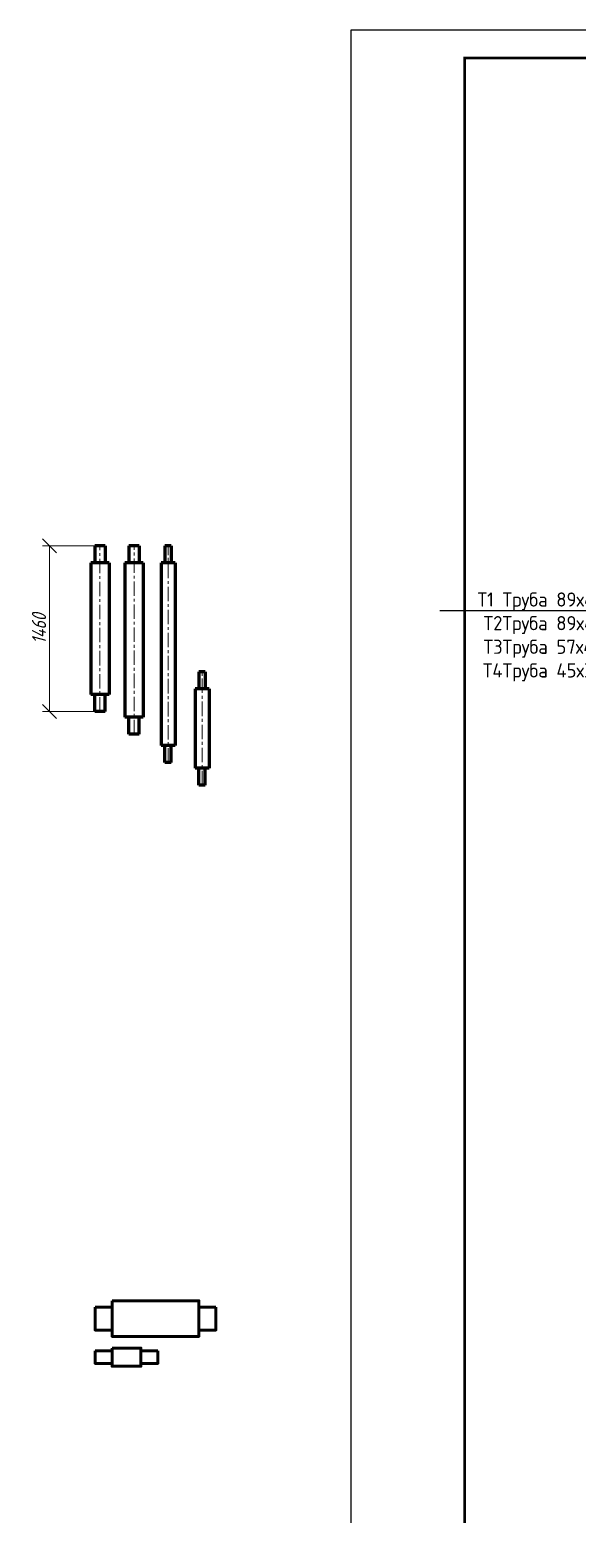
# Model space of a CAD drawing. Header units: metres. Extents: x 1981 to 7362, y 1229 to 3678.
# Drawn here: x 2866.1 to 2962.5, y 3089.6 to 3351.4 of the extents above; entities that cross this region are included whole.
import ezdxf
from ezdxf import colors
from ezdxf.entities.mleader import LeaderData, LeaderLine
from ezdxf.enums import TextEntityAlignment as Align
from ezdxf.math import Vec2, Vec3

# ---------------------------------------------------------------- set-up
doc = ezdxf.new("R2010")
doc.units = ezdxf.units.M
doc.linetypes.add('осевая', pattern=[50.8, 31.75, -6.35, 6.35, -6.35])
doc.layers.add('Форматы', color=7, linetype='Continuous')
doc.styles.add('GOST', font='GOST.shx', dxfattribs={"oblique": 15})
doc.styles.add('GOST-2.304_Type-B', font='GOST Common.ttf')
doc.styles.get("Standard").update_dxf_attribs({"font": 'GOST Common.ttf'})
doc.dimstyles.new('М 1 к 50', dxfattribs={"dimtxt": 2.5, "dimasz": 2.5, "dimexe": 1.25, "dimexo": 0, "dimgap": 0.6, "dimtad": 1, "dimdec": 0, "dimlfac": 50, "dimdsep": 46, "dimtxsty": 'GOST', "dimblk": 'OBLIQUE', "dimcen": 0, "dimclrd": 256, "dimclre": 256, "dimclrt": 256, "dimazin": 0, "dimtfac": 1, "dimtdec": 0, "dimtmove": 0, "dimatfit": 1, "dimldrblk": 'NONE', "dimfxl": 1.25, "dimlwd": 20, "dimlwe": 20, "dimarcsym": 1})

# ---------------------------------------------------------------- blocks, each defined once
blk = doc.blocks.new('*U182')
at = {"color": 3, "linetype": 'ByBlock', "lineweight": 60}
for p, q in [((-1460, 44.5), (-1460, -44.5)), ((-1460, 44.5), (-1310, 44.5)), ((-1310, 80), (-1310, -80)), ((-1310, 80), (-150, 80)), ((-150, 80), (-150, -80)), ((0, 44.5), (-150, 44.5)), ((0, 44.5), (0, -44.5)), ((-1460, -44.5), (-1310, -44.5)), ((-1310, -80), (-150, -80)), ((0, -44.5), (-150, -44.5))]:
    blk.add_line(p, q, dxfattribs=at)
at = {"color": 6, "linetype": 'осевая', "lineweight": 20, "ltscale": 4}
blk.add_line((0, 0), (-1460, 0), dxfattribs=at)
blk = doc.blocks.new('_Oblique')
at = {"color": 0, "linetype": 'ByBlock', "lineweight": -2}
blk.add_line((-0.5, -0.5), (0.5, 0.5), dxfattribs=at)
blk = doc.blocks.new('*D184')
at = {"lineweight": 20, "transparency": 16777216}
for p, q in [((2878.45, 3260.4), (2868.32, 3260.4)), ((2869.57, 3260.4), (2869.57, 3231.2)), ((2878.45, 3231.2), (2868.32, 3231.2))]:
    blk.add_line(p, q, dxfattribs=at)
at = {"layer": 'Defpoints', "color": 0, "lineweight": 50, "transparency": 16777216}
for p in [(2878.45, 3260.4), (2869.57, 3231.2), (2878.45, 3231.2)]:
    blk.add_point(p, dxfattribs=at)
at = {"lineweight": 20, "transparency": 16777216, "xscale": 2.5, "yscale": 2.5, "zscale": 2.5}
for p, rotation in [((2869.57, 3260.4), 90), ((2869.57, 3231.2), 270)]:
    blk.add_blockref('_Oblique', p, dxfattribs=dict(at, rotation=rotation))
at = {"lineweight": 50, "transparency": 16777216, "insert": (2867.72, 3245.8), "char_height": 2.5, "attachment_point": 5, "rotation": 90, "style": 'GOST', "bg_fill": 3, "box_fill_scale": 1.1, "bg_fill_color": 256, "bg_fill_true_color": 13158600, "bg_fill_transparency": 0}
blk.add_mtext('1460', dxfattribs=at)
blk = doc.blocks.new('_None')
blk = doc.blocks.new('*U187')
at = {"color": 3, "linetype": 'ByBlock', "lineweight": 60}
for p, q in [((-1660, 44.5), (-1660, -44.5)), ((-1660, 44.5), (-1510, 44.5)), ((-1510, 80), (-1510, -80)), ((-1510, 80), (-150, 80)), ((-150, 80), (-150, -80)), ((0, 44.5), (-150, 44.5)), ((0, 44.5), (0, -44.5)), ((-1660, -44.5), (-1510, -44.5)), ((-1510, -80), (-150, -80)), ((0, -44.5), (-150, -44.5))]:
    blk.add_line(p, q, dxfattribs=at)
at = {"color": 6, "linetype": 'осевая', "lineweight": 20, "ltscale": 4}
blk.add_line((0, 0), (-1660, 0), dxfattribs=at)
blk = doc.blocks.new('*U188')
at = {"color": 3, "linetype": 'ByBlock', "lineweight": 60}
for p, q in [((-1910, 28), (-1910, -28)), ((-1910, 28), (-1760, 28)), ((-1760, 62), (-1760, -62)), ((-1760, 62), (-150, 62)), ((-150, 62), (-150, -62)), ((0, 28), (-150, 28)), ((0, 28), (0, -28)), ((-1910, -28), (-1760, -28)), ((-1760, -62), (-150, -62)), ((0, -28), (-150, -28))]:
    blk.add_line(p, q, dxfattribs=at)
at = {"color": 6, "linetype": 'осевая', "lineweight": 20, "ltscale": 4}
blk.add_line((0, 0), (-1910, 0), dxfattribs=at)
blk = doc.blocks.new('*U192')
at = {"color": 3, "linetype": 'ByBlock', "lineweight": 60}
for p, q in [((-1000, 28), (-1000, -28)), ((-1000, 28), (-850, 28)), ((-850, 62), (-850, -62)), ((-850, 62), (-150, 62)), ((-150, 62), (-150, -62)), ((0, 28), (-150, 28)), ((0, 28), (0, -28)), ((-1000, -28), (-850, -28)), ((-850, -62), (-150, -62)), ((0, -28), (-150, -28))]:
    blk.add_line(p, q, dxfattribs=at)
at = {"color": 6, "linetype": 'осевая', "lineweight": 20, "ltscale": 4}
blk.add_line((0, 0), (-1000, 0), dxfattribs=at)
blk = doc.blocks.new('*U145')
blk.add_lwpolyline([(0, 123), (594, 123), (594, -297), (0, -297)], close=True)
at = {"const_width": 0.5}
blk.add_lwpolyline([(20, 118), (589, 118), (589, -292), (20, -292)], close=True, dxfattribs=at)
at = {"style": 'GOST-2.304_Type-B'}
blk.add_attdef('РАЗРАБОТАЛ', text='', height=2.5, dxfattribs=at).set_placement((424.5, -264.22), align=Align.MIDDLE_LEFT)
at = {"style": 'GOST-2.304_Type-B', "flags": 8}
for tag, height, p in [('ДАТА', 2.5, (464.07, -264.4)), ('ЛИСТ', 3, (560.39, -271.92)), ('ЛИСТОВ', 3, (577.89, -271.92)), ('ФОРМАТ', 3, (554.97, -294.75))]:
    blk.add_attdef(tag, text='', height=height, dxfattribs=at).set_placement(p, align=Align.MIDDLE_CENTER)
at = {"style": 'GOST-2.304_Type-B'}
blk.add_attdef('ПРОВЕРИЛ', (424.75, -270.73), '', height=2.5, dxfattribs=at)
at = {"lineweight": 30, "flags": 104}
for tag, p in [('ТЕПЛОВЫЕ_СЕТИ', (504, -269.5)), ('ИМЯ_ЧЕРТЕЖА', (504, -284.5))]:
    blk.add_attdef(tag, text='', height=3, dxfattribs=at).set_placement(p, align=Align.MIDDLE_CENTER)

msp = doc.modelspace()

# ---------------------------------------------------------------- linework, layer by layer
at = {"lineweight": 50}
for points in [[(2877.592, 3126.166), (2877.592, 3122.106), (2880.592, 3122.106), (2880.592, 3126.166), (2877.592, 3126.166)], [(2880.592, 3127.286), (2880.592, 3120.986), (2895.879, 3120.986), (2895.879, 3127.286), (2880.592, 3127.286)], [(2898.879, 3126.166), (2898.879, 3122.106), (2895.879, 3122.106), (2895.879, 3126.166), (2898.879, 3126.166)], [(2877.592, 3118.436), (2877.592, 3116.236), (2880.592, 3116.236), (2880.592, 3118.436), (2877.592, 3118.436)], [(2880.592, 3118.936), (2880.592, 3115.736), (2885.663, 3115.736), (2885.663, 3118.936), (2880.592, 3118.936)], [(2888.663, 3118.436), (2888.663, 3116.236), (2885.663, 3116.236), (2885.663, 3118.436), (2888.663, 3118.436)]]:
    msp.add_lwpolyline(points, dxfattribs=at)

# ---------------------------------------------------------------- block references
at = {"lineweight": 50, "xscale": 0.02, "yscale": 0.02, "zscale": 0.02, "rotation": 270}
for name, p in [('*U182', (2878.453, 3231.202)), ('*U187', (2884.453, 3227.202)), ('*U188', (2890.453, 3222.202)), ('*U192', (2896.453, 3218.202))]:
    msp.add_blockref(name, p, dxfattribs=at)
at = {"layer": 'Форматы'}
msp.add_blockref('*U145', (2922.709, 3228.424), dxfattribs=at)

# ---------------------------------------------------------------- leaders
at = {"lineweight": 25}
ml = msp.add_multileader_mtext('Standard', dxfattribs=at)
ml.set_content('Т1 Труба 89х4.0/ 160-20 ГОСТ 20295-ППУ1-ПЭ\\PТ2Труба 89х4.0/ 160-20 ГОСТ 20295-ППУ1-ПЭ\\PТ3Труба 57х4,0 /125-20 ГОСТ 20295-ППУ1-ПЭ\\PТ4Труба 45х3,0/ 125-20 ГОСТ 20295-ППУ1-ПЭ', color=256)
ml.set_leader_properties()
ml.set_arrow_properties(name='OBLIQUE')
ml.build(insert=Vec2(0, 0))
ml.multileader.update_dxf_attribs({"text_left_attachment_type": 6, "text_right_attachment_type": 6, "dogleg_length": 2, "arrow_head_size": 2.5})
ctx = ml.context
ctx.base_point, ctx.char_height, ctx.arrow_head_size, ctx.plane_origin = Vec3(2942.007, 3248.941), 2.5, 2.5, Vec3(3065.482, 3248.941)
ctx.left_attachment, ctx.right_attachment, ctx.text_align_type = 6, 6, 2
notes = []
notes.append((ctx, [(0, (1, 1, 0), (3016.807, 3248.941), (-1, 0), 2, [(3, [(3065.482, 3248.941), (3059.482, 3248.941), (3053.482, 3248.941), (3047.482, 3248.941)], 0, [])])]))
ctx.mtext.insert, ctx.mtext.alignment, ctx.mtext.flow_direction = Vec3(3012.807, 3252.191), 3, 5
for ctx, leaders in notes:
    for number, flags, end, landing, length, lines in leaders:
        leader = LeaderData()
        leader.index, (leader.has_last_leader_line, leader.has_dogleg_vector, leader.attachment_direction) = number, flags
        leader.last_leader_point, leader.dogleg_vector, leader.dogleg_length = Vec3(end), Vec3(landing), length
        for number, points, colour, breaks in lines:
            line = LeaderLine()
            line.index, line.vertices, line.color, line.breaks = number, Vec3.list(points), colors.encode_raw_color(colour), breaks
            leader.lines.append(line)
        ctx.leaders.append(leader)

# ---------------------------------------------------------------- next in the draw order: dimensions: what is measured, and where the dimension line sits
at = {"lineweight": 50}
dim = msp.add_linear_dim(base=(2869.572, 3231.202), p1=(2878.453, 3260.402), p2=(2878.453, 3231.202), angle=90, dimstyle='М 1 к 50', override={"dimfxl": 0, "dimtfill": 1, "dimarcsym": 2}, dxfattribs=at)
dim.commit()
dim.dimension.update_dxf_attribs({"geometry": '*D184', "text_midpoint": (2867.722, 3245.802)})

doc.saveas('drawing.dxf')
